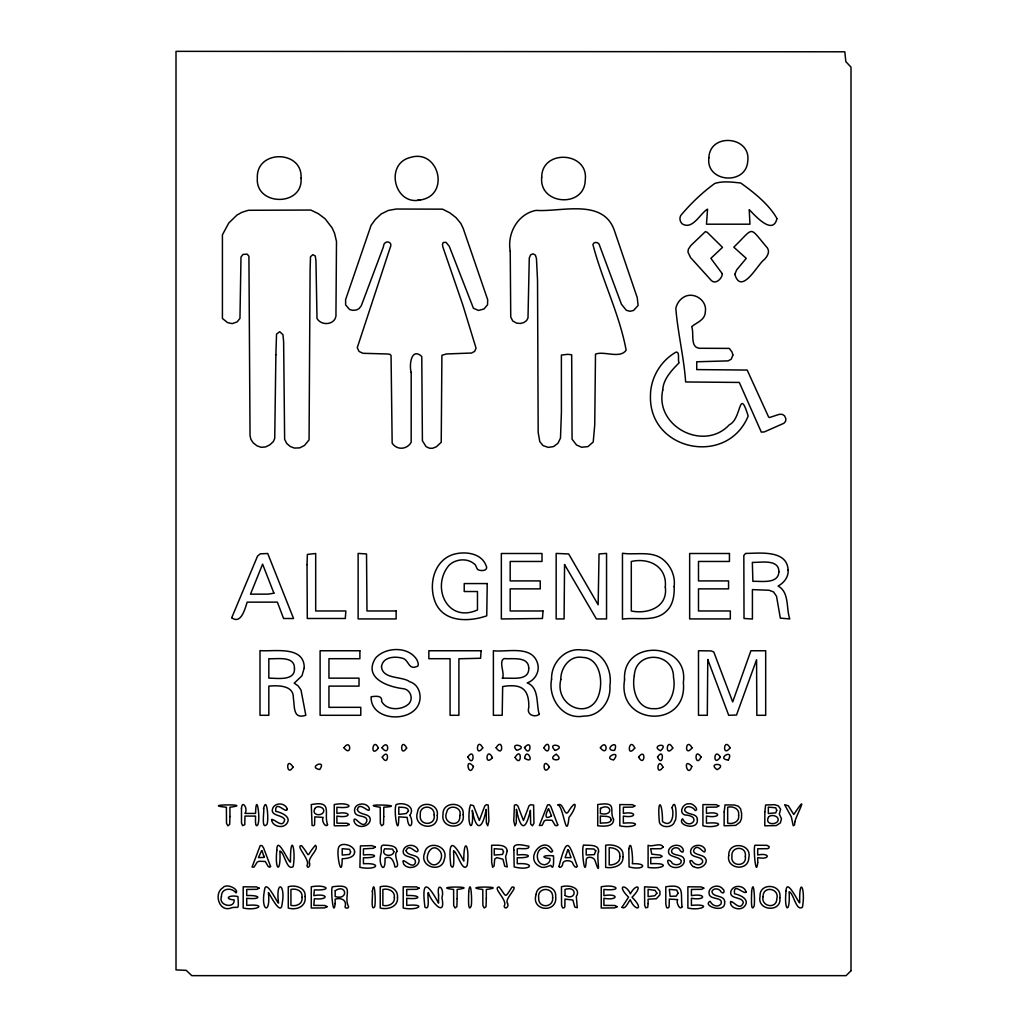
<?xml version="1.0" encoding="UTF-8"?>
<svg xmlns="http://www.w3.org/2000/svg" width="1027" height="1027" viewBox="0 0 1027 1027"><rect width="100%" height="100%" fill="white"/><g stroke="black" fill="none" stroke-linecap="round" stroke-linejoin="round"><path stroke-width="1.5" d="M567.495 850.844L565.107 857.622L571.076 857.622L568.201 849.714L567.495 850.844L567.944 849.765M264.067 856.197C264.761 860.446 261.744 848.816 262.001 851.139M261.654 850.613L258.445 857.622L263.734 857.442M576.288 896.224L577.29 907.74L574.773 907.021L572.899 900.037L564.991 899.087L564.837 906.777L564.003 907.868L562.539 907.817L561.564 905.249L561.461 886.802C567.392 884.722 581 886.802 576.738 895.891M728.361 759.941C734.716 748.041 715.511 758.683 728.169 760.031M319.833 769.403C327.138 758.773 307.137 766.951 319.423 769.531M614.647 750.326C619.512 737.733 602.464 750.159 614.082 750.48M613.864 759.762C622.067 748.824 601.95 757.913 613.26 759.89M420.261 199.983C450.622 195.464 438.927 148.389 410.261 157.49C384.47 163.884 394.329 205.824 420.261 199.983L417.437 200.278M660.708 750.647C669.912 741.866 649.796 745.371 660.322 750.647M717.295 769.608C728.477 763.369 706.82 762.098 716.885 769.544M556.159 754.28C544.657 760.814 566.339 762.509 556.3 754.306M555.325 750.416C567.751 745.807 545.992 741.584 554.927 750.275M694.393 866.891C700.337 870.691 710.658 862.282 704.15 856.954C701.685 854.58 690.272 854.259 694.496 848.816C699.028 843 705.151 857.442 705.202 849.522C702.429 842.987 690.619 844.399 690.555 851.807C690.606 858.585 702.994 855.619 702.712 861.961C700.722 866.57 693.995 864.888 692.172 860.934C686.306 858.521 693.572 868.406 693.713 866.608M516.902 750.275C529.778 746.668 509.289 741.289 516.106 749.774M568.149 849.676L568.688 850.844M429.44 862.68C436.899 870.062 445.667 856.723 439.402 850.446C431.006 841.434 423.856 858.161 429.029 862.128M524.758 758.375C535.991 765.179 526.53 746.334 524.643 758.042M565.145 895.621C576.301 901.308 577.957 885.223 564.991 889.459L565.081 895.351M327.177 906.636L324.545 907.907L311.271 908.022L311.271 886.802C325.443 884.042 334.391 890.691 314.365 889.895L313.813 895.647C328.126 893.092 329.32 900.23 314.365 898.741L313.813 905.365L324.917 905.48L327.177 906.636M343.981 747.836C351.979 757.913 351.157 737.604 343.994 747.707M375.356 846.967L373.25 848.302L363.43 848.867L363.43 854.977C378.604 853.36 377.82 858.29 363.43 857.712L363.43 863.733C382.981 862.68 376.781 870.755 359.886 867.353L360.438 845.901L371.902 845.619L375.356 846.967M382.005 747.836C389.99 757.913 389.169 737.604 382.005 747.707M406.101 850.844C407.783 856.582 418.644 853.758 419.119 860.754C418.464 868.046 407.77 869.728 403.752 864.221C399.85 853.578 412.572 871.422 415.46 862.603C416.115 854.939 402.019 858.829 403.264 850.728C404.741 843.796 415.948 843.526 418.092 850.125C417.219 856.338 408.926 841.716 406.101 850.844M411.198 372.403L411.172 442.29C407.039 449.672 396.833 450.404 392.16 443.138L391.056 355.47L389.99 354.366L386.909 353.956L362.929 353.301L359.065 351.439L357.242 347.729L390.106 247.815C393.611 241.152 383.687 239.355 383.443 246.737L361.324 305.661L359.116 308.588L356.574 309.936L352.685 310.359L349.539 309.486L345.637 304.916L345.598 299.666L371.119 225.247L375.523 219.303L381.261 213.911L388.424 210.419L396.242 209.033L442.547 209.161L449.8 212.833L455.988 217.608L460.789 223.398L463.138 228.238L487.697 299.756L487.53 304.788L484.012 308.986L478.492 310.436L473.421 308.254L449.261 246.262L446.039 242.359L443.407 242.436L442.509 243.938L442.778 246.711L462.83 304.993L476.053 348.179L474.654 351.362L471.611 353.031L446.463 353.956L441.905 355.303L441.225 442.29L436.398 446.771L432.495 448.311L429.389 448.196L426.051 446.578L422.405 440.776L421.776 356.459C411.057 346.792 409.041 365.638 411.198 372.403M438.568 894.915L438.555 903.157C426.282 880.357 421.661 881.679 424.947 907.188C430.993 911.668 426.513 892.001 428.413 892.553C430.3 900.872 446.283 919.139 441.918 897.637C444.948 887.931 436.552 881.192 438.568 894.915M552.577 851.049C550.652 855.363 546.98 845.028 542.769 848.097C535.593 849.855 535.529 862.295 542.436 864.452C546.107 866.056 551.037 861.871 549.946 858.546C538.507 857.16 545.363 854.836 553.502 855.863C553.502 855.953 554.452 872.655 550.831 865.376C548.302 865.889 543.013 869.253 539.419 866.21C523.603 857.904 544.836 833.95 552.577 851.049M557.931 804.988C563.618 805.99 566.262 842.602 568.997 817.428C577.392 806.85 577.264 796.978 568.047 812.126C564.439 817.056 563.322 801.805 557.982 804.873M600.371 747.836C608.343 757.913 607.548 737.604 600.371 747.707M634.84 805.848L632.85 807.106L623.35 807.235L623.35 813.423C637.01 810.752 636.997 818.635 623.35 816.08L623.35 823.153C644.763 821.356 634.044 829.02 619.807 825.798L619.807 804.577L632.324 804.693L634.84 805.848M788.094 570.024C788.749 576.956 783.909 582.925 778.081 586.032C789.635 592.297 785.963 608.241 789.776 618.922L780.34 618.151L776.528 596.289L773.562 591.937L769.133 590.255L752.419 589.601L752.419 619.024L744.023 618.485L743.83 555.491L745.615 553.425C758.812 553.373 787.234 549.406 788.094 570.024M307.022 564.619L307.291 618.485L345.303 618.485L345.855 610.975L315.687 610.975L315.687 553.502L307.368 554.413L307.022 564.619M453.639 850.998C453.266 850.69 455.385 873.412 450.789 865.479C448.324 842.808 451.302 837.005 463.768 861.062C463.755 834.412 470.032 847.416 467.144 865.568C462.509 873.553 457.054 851.139 453.639 850.998M510.226 251.05L510.74 317.022L512.743 320.976L516.517 323.081L520.214 323.479L523.821 322.568L526.556 320.591L527.994 317.985L529.277 258.008L530.625 254.824L533.052 253.81L535.388 255.107L536.453 258.509L537.532 280.243L538.174 432.483L539.804 441.636L543.065 445.628L548.341 447.387L553.63 446.552L557.956 443.253L560.485 438.118L561.41 412.507L561.384 355.034L567.905 354.328L571.68 354.777L572.065 439.197L576.519 444.986L581.629 447.246L587.957 446.604L593.221 441.995L594.736 424.947L595.493 354.148C604.03 350.669 619.884 359.142 626.136 350.207C619.499 314.069 602.117 280.076 592.913 244.542C593.85 241.101 599.319 242.09 599.614 245.594L621.438 304.249L626.354 310.321L630.064 311.271L633.569 310.436L638.101 305.468L637.253 297.702L614.403 230.587C603.273 197.954 561.243 212.165 536.145 210.381C517.942 213.68 506.966 233.373 510.226 251.05M595.776 850.792L594.389 854.618L586.212 854.977L586.212 848.79L593.863 848.982L595.776 850.792M270.563 866.313L269.742 867.237L268.227 866.531L265.248 861.486L259.022 861.242L257.225 862.077L254.028 867.135L252.039 867.07L260.216 845.606L262.039 845.619L263.605 847.994L270.563 866.377M516.44 809.443L516.273 823.089L514.951 825.798L513.77 820.945L514.437 805.104L516.234 804.629L517.89 805.938L523.449 820.496L529.059 805.72L530.574 804.783L533.616 805.027L533.95 823.153L532.5 825.785L530.664 824.013L530.407 810.329C525.426 832.306 520.317 829.431 516.44 809.443M613.555 819.302C613.953 827.505 602.746 826.196 597.714 825.798L597.714 804.577C618.447 801.342 608.6 810.393 613.555 819.302M241.461 808.583L241.525 823.025L242.577 825.644L244.76 824.668L244.965 816.08L255.569 816.08C255.762 815.117 254.465 829.367 257.764 824.835C260.819 818.827 256.159 790.302 255.569 813.423L244.965 813.423C248.444 808.634 241.897 799.122 241.461 808.583M263.567 808.583C264.812 808.133 260.653 830.83 266.738 824.553C269.048 822.576 267.059 794.295 263.567 808.583M264.452 890.756C260.396 911.154 270.935 915.25 268.394 892.553C268.509 891.68 280.885 917.381 282.053 904.325C286.097 883.759 275.287 879.061 278.561 903.105C277.521 903.67 265.415 877.045 264.452 890.756M275.878 354.803L274.735 438.375L273.336 441.584L269.87 444.819L265.634 446.925L261.307 447.323L257.071 445.872L253.143 442.804L250.845 439.222L250.036 435.589L248.919 256.262L247.173 254.131L243.001 254.439L240.998 257.032L239.959 318.396L237.096 321.926L232.166 323.621L227.583 322.606L222.423 318.486L222.423 234.798L228.764 223.026L236.852 215.169L241.82 212.345L248.354 210.291L310.822 210.047L318.37 213.706L325.135 218.802L332.157 227.968L334.545 233.232L336.497 241.461L335.957 313.556C337.126 324.391 322.029 326.997 317.009 318.486L315.957 260.974L315.302 256.018L312.888 254.709L310.501 256.711L310.103 269.652L309.063 439.903L304.493 445.448L299.666 447.888L294.325 448.054L290.153 446.437L286.687 443.407L284.633 439.299L283.632 341.837L282.951 334.686L279.729 331.708L276.533 334.096L275.878 354.803M354.636 851.974C354.431 857.879 346.535 858.508 342.209 858.752C341.901 881.641 335.585 852.294 338.974 846.723C341.644 841.678 354.867 845.657 354.636 851.974M406.666 748.003C399.606 758.709 400.414 736.205 406.666 748.003M469.557 808.21C466.861 827.89 474.089 833.757 472.304 810.329C476.284 832.024 482.459 829.662 486.156 809.443L486.4 823.076L487.735 825.798L488.916 820.945L488.249 805.104L486.451 804.629L484.795 805.938L479.301 820.483L473.473 805.617L470.507 804.886L469.557 808.21M496.118 747.772C503.962 758.927 503.025 736.051 496.118 747.772M513.872 850.061L514.168 866.904C531.164 871.294 536.248 862.462 517.261 863.733L517.261 857.712C531.896 858.354 532.153 853.373 517.261 854.977L517.261 848.867C518.712 847.699 530.343 850.497 528.815 846.132C524.694 845.876 511.908 841.318 513.872 850.061M539.239 714.356C534.939 717.732 526.196 714.985 528.789 707.526C529.303 688.424 520.959 683.52 502.665 686.562L502.19 715.293L493.384 715.293L493.384 650.759C506.966 652.363 532.089 644.828 537.583 663.378C540.048 671.427 535.054 680.233 527.21 682.916C539.432 687.589 536.068 704.111 539.239 714.356M543.886 747.759C550.588 758.812 550.639 736.154 543.886 747.759M786.053 890.935C783.768 912.515 790.482 913.966 789.108 891.77C793.614 892.733 796.053 911.925 802.434 907.213C805.759 889.138 799.096 874.953 799.712 902.874C798.454 902.849 786.592 877.084 786.053 890.935M229.932 816.516L229.676 824.424L227.878 825.772L226.505 823.333L226.402 807.235C198.185 804.475 255.941 803.807 229.932 807.235L229.932 816.516M276.841 850.215C274.543 870.909 281.116 874.311 279.883 850.998C284.402 851.948 286.764 871.499 293.196 866.595C296.212 848.507 290.217 831.549 290.487 862.128C288.382 862.372 276.854 834.335 276.841 850.215M383.764 816.516L383.495 824.424L381.608 825.747L380.337 823.333L380.221 807.235C354.289 803.473 411.211 805.258 383.764 807.235L383.764 816.516M457.143 898.741L456.874 906.636L455.089 907.984L453.703 905.544L453.6 889.459C428.4 886.391 482.331 886.147 457.143 889.459L457.143 898.741M486.31 898.741L486.028 906.764L484.166 907.971L482.883 905.544L482.78 889.459C457.631 886.365 511.446 886.211 486.31 889.459L486.31 898.741M507.261 851.088L505.592 856.865L507.261 866.942L504.77 866.223L502.948 859.214L496.811 857.622L494.719 859.047L494.09 865.966L492.652 867.289L491.663 862.308L491.625 845.247C496.516 845.388 506.542 843.822 507.261 851.088M528.751 668.115C529.303 681.992 510.239 677.217 502.229 678.346C505.554 674.405 498.018 661.08 504.218 658.564C511.677 659.411 528.571 655.829 528.751 668.115M541.704 177.299C538.957 205.297 584.799 208.186 585.236 180.02C589.01 151.726 541.717 148.722 541.704 177.299M724.638 901.796C726.153 914.531 701.223 905.557 710.209 901.295C711.839 905.442 717.822 908.035 721.005 903.978C723.521 897.187 712.135 899.716 709.618 895.351C706.127 887.675 717.783 882.912 722.533 888.689C725.293 890.358 724.125 895.005 721.159 892.014C719.747 888.419 713.637 887.495 711.981 891.256C711.968 897.868 724.677 894.517 724.638 901.796M372.313 891.654C373.289 891.731 370.259 911.989 374.457 907.046C376.19 904.89 374.585 875.595 372.313 891.654M468.684 891.654C469.018 891.282 467.272 913.568 470.957 906.546C472.51 904.633 470.918 875.595 468.684 891.654M564.555 564.555L564.093 618.922L556.159 618.922L556.159 553.425L568.663 553.951L598.15 604.787L599.036 553.951L606.546 553.399L606.546 618.922L596.379 618.922L564.555 564.555M598.561 851.884C595.955 855.761 601.912 881.32 594.864 860.125C593.824 857.16 587.149 855.838 586.276 859.201C585.262 882.424 580.948 849.175 583.567 845.016C588.214 845.722 599.421 843.706 598.561 851.884M622.015 907.29C625.392 910.371 628.755 900.82 630.283 899.742C635.058 911.899 645.123 909.986 632.029 897.277C643.775 885.582 635.944 883.117 630.36 893.862C626.213 883.965 615.738 884.478 628.55 897.162L622.028 907.226M672.017 807.684C674.457 814.45 671.992 828.596 662.479 821.523C662.608 801.394 656.959 796.901 659.424 822.524C661.722 828.545 673.828 827.826 674.688 820.997C677.268 821.292 676.151 795.45 672.017 807.684M682.056 906.854C679.681 910.975 675.65 901.565 677.717 899.613L669.322 899.087L669.091 907.008L668.025 907.971L666.639 907.65L665.817 904.017L665.778 886.802C685.792 883.4 680.221 893.041 682.056 906.854M707.77 659.552L707.308 715.293L698.488 715.293L698.488 650.759L711.031 650.887L713.791 651.991L732.7 701.942L750.891 650.759L765.68 650.759L765.68 715.293L756.835 715.293L756.565 659.745L736.513 715.023L728.708 715.293L707.77 659.552M720.376 757.169C712.404 768.042 713.868 746.411 720.376 757.169M751.584 891.654C751.931 891.282 750.172 913.568 753.857 906.546C755.41 904.633 753.818 875.595 751.584 891.654M396.987 851.434C392.494 855.517 401.814 867.391 394.971 866.993C394.021 862.359 391.749 854.721 385.022 858.225C385.741 875.646 377.41 865.093 381.158 852.834C382.018 850.715 379.682 845.593 383.187 845.08C387.628 845.516 396.833 844.707 396.987 851.434M409.914 815.31C414.844 824.476 408.553 832.165 407.193 817.402L398.797 816.863C398.476 840.599 393.225 810.187 396.14 804.577C403.483 801.599 415.935 806.49 409.914 815.31M672.788 748.041C664.546 758.773 666.562 736.077 672.788 748.041M734.818 274.35C741.404 296.161 758.247 263.58 763.895 259.947C766.989 257.122 770.25 252.051 767.413 247.956C748.311 225.799 755.025 226.595 733.792 247.173L746.244 258.355L736.693 269.857L734.818 274.35M764.845 811.895L764.794 825.798L776.284 825.58L780.392 822.858L781.483 818.75L779.288 814.013L780.623 809.276L778.389 805.874L774.486 804.667L765.628 805.001L764.845 811.895M378.398 748.054C369.681 759.235 372.775 736.038 378.398 748.054M634.776 748.054C625.982 759.235 629.23 736.038 634.776 748.054M662.762 390.003C654.52 426.603 704.175 452.124 729.44 424.677C741.674 419.183 738.798 385.818 748.169 416.038C727.373 466.784 649.103 451.007 650.45 396.14C650.361 378.193 660.541 360.785 676.202 352.043C680.285 351.837 677.332 361.068 679.155 362.724C671.851 370.195 663.249 378.899 662.762 390.003M724.176 811.895L724.125 825.798L735.743 825.374L740.108 822.036L741.494 818.558L741.661 813.615L740.557 808.775L738.4 806.246L734.498 805.001L725.036 804.911L724.176 811.895M746.141 892.065C743.869 894.941 732.97 881.679 734.523 893.785C740.159 894.864 750.776 899.652 744.216 906.674C740.082 911.129 729.427 908.15 730.556 901.552C733.522 900.82 740.223 911.912 743.33 902.54C742.303 896.327 729.568 899.626 730.762 891.847C732.61 884.298 744.254 884.799 746.141 892.065M287.316 809.212C286.148 814.321 275.146 799.109 275.672 811.33C281.282 812.421 292.656 816.991 286.238 824.257C281.86 828.879 271.783 825.99 271.59 819.456C274.774 819.007 282.964 829.161 284.71 819.559C282.386 814.424 269.19 816.349 272.938 807.813C275.916 802.036 285.66 803.024 287.316 809.212M684.354 860.652C684.175 868.958 669.27 870.331 667.717 861.717C666.985 858.341 672.005 861.371 672.172 863.232C674.598 865.607 681.671 865.376 681.26 860.908C678.783 855.684 666.703 857.956 668.718 850.086C670.952 843.886 682.069 843.334 683.404 850.433C683.148 854.554 679.99 850.523 678.975 848.738C676.215 846.261 670.079 848.559 671.863 852.641C675.163 856.364 684.149 853.951 684.354 860.652M381.492 666.78C382.622 679.54 402.173 676.01 409.632 681.697C418.541 684.277 421.866 694.637 419.196 702.853C412.34 723.509 370.144 721.288 371.145 696.73C375.51 696.255 382.558 694.997 381.646 701.39C386.537 710.812 401.698 710.491 408.81 703.867C413.676 698.886 410.569 689.605 403.483 688.732C387.718 686.858 363.006 678.025 375.484 658.153C385.446 646.792 408.502 646.034 416.859 659.758C417.835 661.683 419.632 666.446 416.628 666.587C409.08 669.874 408.759 661.349 404.035 658.795C396.371 655.804 382.673 656.356 381.492 666.78M487.234 583.567L486.759 615.802C469.814 621.797 445.05 622.734 435.974 603.799C427.848 586.301 433.33 560.511 453.51 554.362C464.64 551.165 480.88 552.834 485.822 565.004C488.916 569.998 483.255 571.333 479.262 570.216C475.989 569.921 476.836 565.03 474.025 563.72C466.951 557.841 455.706 558.996 449.158 565.145C430.737 586.571 447.04 623.594 477.478 609.948L477.478 591.526L464.217 591.526L464.217 583.567L487.234 583.567M463.164 814.693C465.693 830.432 440.134 829.418 443.048 814.27C442.303 800.867 464.859 801.214 463.164 814.693M657.524 757.015C663.057 769.018 664.803 746.244 657.524 757.015M663.006 767.297C655.098 777.734 657.588 755.307 663.006 767.297M697.372 819.533C698.488 831.164 676.357 825.361 682.531 818.789C689.078 831.626 703.315 815.913 684.804 814.95C678.141 812.537 683.314 802.78 689.322 803.833C692.249 802.472 699.759 810.072 695.189 810.547C693.315 806.76 685.689 804.488 684.56 809.956C686.395 815.464 697.282 812.537 697.372 819.533M732.893 355.008L731.288 359.129L728.169 360.888L696.73 361.774L696.73 369.592L747.181 370.067L768.594 416.988L769.467 417.54L779.275 414.33L782.304 414.356L784.577 415.858L785.848 418.657L785.604 421.25L783.922 423.265L764.319 431.918L761.328 432.136L739.299 382.442L685.638 381.967C683.943 357.422 677.769 332.774 675.83 308.408C676.883 302.991 680.773 298.01 685.985 296.046C695.805 292.49 707.308 301.386 705.318 311.874C705.19 320.154 696.434 322.517 691.71 326.663C694.303 333.223 689.733 347.408 699.554 348.281L729.311 348.397L732.058 352.133L732.893 355.008M776.951 218.533C772.843 236.415 754.049 214.412 749.209 209.636L749.967 224.194L706.473 224.194L707.552 209.161C700.311 213.154 692.904 229.932 682.583 224.104C680.002 222.191 679.142 218.327 680.734 215.516C690.696 203.654 702.275 192.46 714.843 183.435C723.085 180.842 732.29 182.113 740.724 183.011C753.934 192.408 768.992 204.412 776.951 218.533M221.447 896.545C218.032 905.775 234.824 909.113 234.117 899.896C224.168 899.293 228.148 894.517 237.892 896.52C239.06 912.644 238.315 905.108 230.407 908.215C218.982 911.899 213.667 893.374 222.705 887.893C226.415 882.591 239.394 889.421 236.03 892.938C231.73 887.046 221.087 888.124 221.447 896.545M482.754 747.887C474.821 758.645 476.682 736.038 482.754 747.887M327.549 824.63C325.52 828.738 320.925 819.623 323.21 817.402L314.801 816.863L314.583 824.797L313.517 825.747L312.067 825.361L311.271 804.577C333.39 800.303 323.415 813.448 327.549 824.63M507.531 903.349C509.585 906.507 505.079 910.23 504.077 906.315C508.519 900.409 491.728 887.739 499.045 886.892C507.094 896.943 504.09 899.126 512.024 887.071C519.713 885.993 503.898 898.972 507.531 903.349M557.764 824.912L556.827 825.759L555.068 825.31L552.128 820.291L545.953 820.124L544.259 820.92L542.192 825.323L539.368 825.528L547.532 804.911L549.458 804.706L550.896 806.67L557.764 824.912M293.016 767.041C286.405 778.068 285.557 755.089 293.016 767.041M549.394 767.041C542.667 778.042 542.025 755.102 549.394 767.041M648.101 903.593L647.729 907.38L645.636 907.817L644.661 905.249L644.558 886.802L656.792 887.444L659.937 891.231L659.937 894.748L656.343 898.741L648.101 899.177L648.101 903.593M757.721 862.487C755.885 879.664 752.996 845.709 755.076 845.247L766.964 845.324L769.159 846.569L768.864 848.097L767.567 848.661L757.721 848.79L757.721 854.977C770.507 852.436 770.314 860.151 757.721 857.622L757.721 862.487M524.54 747.489C530.214 759.056 533.18 737.656 524.54 747.489M701.056 757.002C695.292 769.146 693.546 746.141 701.056 757.002M357.383 809.558C358.693 815.695 371.671 812.652 370.131 820.727C368.077 827.929 356.01 828.673 353.968 820.997C353.956 813.397 362.942 831.575 366.78 821.215C368.038 814.167 355.149 818.16 354.662 811.497C353.147 803.217 366.369 801.317 369.296 808.288C370.4 815.541 359.514 800.251 357.383 809.558M437.258 815.412C438.837 832.05 412.109 828.327 417.514 812.216C418.746 799.982 439.479 802.819 437.258 815.412M335.136 903.593C333.351 919.55 330.335 887.2 332.491 886.802C356.754 883.181 342.556 895.313 348.602 906.725C348.718 908.561 345.342 908.484 345.008 907.008C347.331 899.999 340.925 897.264 335.136 899.177L335.136 903.593M692.044 747.874C683.841 758.311 685.792 736.449 692.044 747.874M730.056 747.874C721.878 758.337 723.765 736.436 730.056 747.874M309.499 863.206C310.732 866.043 307.42 869.433 306.957 865.556C310.95 860.215 294.621 845.144 301.591 845.67C311.695 857.853 304.647 857.609 315.405 845.247C319.769 849.303 307.445 857.16 309.499 863.206M397.488 897.444C398.36 906.867 387.757 909.973 380.221 908.022L380.221 886.802C387.847 884.632 398.335 888.06 397.488 897.444M473.46 766.437C468.98 779.365 463.87 755.795 473.46 766.437M624.557 679.9C616.791 726.089 688.026 729.478 683.353 682.454C689.168 641.567 621.977 638.486 624.557 679.9M691.826 766.437C687.564 779.377 682.082 755.808 691.826 766.437M314.878 808.557C311.091 815.271 321.412 816.529 323.441 812.152C325.726 807.299 316.534 804.809 314.878 808.557M335.213 890.717L335.136 896.52C348.975 900.718 346.471 883.194 335.213 890.717M768.401 817.338C764.768 824.386 774.936 825.207 777.734 821.356C780.417 815.99 770.674 813.666 768.414 817.248M794.859 821.716L794.526 825.002L793.229 825.747L791.329 816.901L784.628 804.719L788.351 805.81L793.755 814.514C810.162 789.968 796.413 814.989 794.859 821.716M231.717 617.74C241.281 624.994 245.222 607.804 247.173 602.156L277.367 602.13L283.58 618.485L293.555 618.536L267.726 553.502L260.306 553.823L257.546 556.108L231.717 617.74M294.467 668.153C295.404 681.53 276.52 678.025 268.83 678.154L268.83 658.705C276.302 659.295 294.569 655.444 294.467 668.153M611.258 819.61C610.539 824.193 603.26 822.383 600.359 823.243L600.359 815.977C603.247 816.85 610.552 815.014 611.258 819.61M722.366 273.837C722.186 278.458 715.678 284.736 711.454 280.641L690.516 257.495L687.949 252.051L688.398 249.15L690.735 245.633L705.395 231.614L707.231 232.307L722.52 247.366L710.877 258.329L722.366 273.837M459.788 815.618C460.982 828.738 441.533 823.847 446.694 812.293C447.721 803.807 462.83 806.606 459.788 815.618M628.794 848.893L629.089 866.904C643.441 870.896 649.18 862.988 632.247 863.733C633.287 863.129 631.489 835.927 628.794 848.893M663.134 847.018L661.106 848.7L650.643 848.79L651.773 854.169L660.22 855.093L662.248 856.338L660.22 857.506L650.759 857.622L650.759 863.733C671.491 862.59 663.481 869.651 648.101 867.417L648.101 845.247C651.606 847.48 661.054 841.986 663.134 847.018M708.874 157.837C705.69 182.511 746.154 185.605 747.733 161.329C751.353 136.103 709.773 132.316 708.874 157.837M745.345 856.428C747.04 867.135 730.39 866.929 731.943 856.518C730.518 845.953 746.924 845.401 745.345 856.428M779.827 897.598C782.189 912.849 756.771 911.065 760.044 896.468C759.146 882 782.356 883.99 779.827 897.598M394.368 897.405C395.151 903.747 388.193 906.751 382.878 905.365L382.878 889.459C388.193 888.073 395.151 891.077 394.368 897.405M515.053 757.413C521.767 768.735 522.255 745.486 515.053 757.413M560.819 679.476C553.964 707.564 592.656 722.148 599.524 692.185C602.875 679.258 599.19 657.652 582.322 657.383C569.703 655.187 560.575 667.948 560.819 679.476M434.151 814.847C436.141 826.209 418.644 826.093 420.3 815.079C419.029 804.449 434.691 804.667 434.151 814.847M551.576 679.168C547.815 698.347 562.796 720.107 583.76 716.076C599.768 716.461 611.142 701.146 609.871 685.92C612.721 669.052 601.629 648.884 582.745 650.091C565.697 647.036 550.986 662.62 551.576 679.168M738.618 815.194C739.812 821.639 732.97 824.514 727.668 823.153L727.668 807.235C732.97 805.861 739.812 808.75 738.618 815.194M301.052 178.223C303.17 206.876 255.132 206.132 257.341 177.928C256.108 149.39 302.914 149.852 301.052 178.223M301.989 897.405C303.119 903.863 296.238 906.713 290.936 905.365L290.936 889.459C296.238 888.098 303.119 890.961 301.989 897.405M350.605 851.884L349.616 854.413L342.209 855.067L342.209 848.687L349.616 849.342L350.605 851.884M763.061 896.687C760.776 906.7 776.682 909.434 776.836 898.83C779.763 888.15 762.791 885.39 763.061 896.687M776.733 810.329L775.732 812.87L768.337 813.525L768.337 807.132L775.732 807.787L776.733 810.329M304.249 667.884L301.989 675.74L294.223 683.212L298.023 685.792L300.988 689.99L305.828 715.293C292.605 719.568 294.877 706.73 293.337 698.001C293.863 684.893 277.585 685.407 268.83 686.113L268.83 715.293L259.998 715.293L259.998 650.605C273.593 651.863 304.351 645.136 304.249 667.884M305.083 896.507C306.572 906.443 296.675 910.59 288.279 908.022L288.279 886.802C295.057 884.517 306.213 887.726 305.083 896.507M467.863 757.002C474.204 769.287 475.308 746.128 467.863 757.002M552.629 897.547C553.887 908.022 538.058 908.651 538.687 897.983C536.89 886.917 553.707 886.558 552.629 897.547M619.807 856.3C620.68 862.359 614.3 865.235 609.204 864.927L609.204 847.75C614.236 847.493 620.667 850.266 619.807 856.3M424.549 853.18C419.042 867.109 442.034 873.515 444.332 859.227C449.39 845.67 426.937 839.2 424.549 853.18M503.551 851.884L502.485 854.425L494.269 855.067L494.269 848.687L502.485 849.329L503.551 851.884M600.448 808.39L600.359 813.525C614.441 816.76 611.181 802.228 600.448 808.39M622.978 856.698C623.723 865.851 612.849 868.714 605.66 867.353L605.66 845.247C613.299 843.963 624.403 846.761 622.978 856.698M492.434 757.631C484.012 767.387 486.503 745.82 492.434 757.631M536.107 894.44C530.612 911.54 557.815 913.568 555.671 896.494C556.75 884.542 537.147 882.758 536.107 894.44M674.161 586.661C674.469 595.506 673.044 605.365 666.035 611.54C654.52 622.452 636.509 616.932 622.465 619.153L622.465 553.245C635.841 555.312 652.53 550.164 663.763 560.126C671.363 566.583 675.394 576.712 674.161 586.661M408.476 811.022L406.217 813.538L398.797 814.398L398.797 807.132C401.557 807.633 408.335 806.465 408.476 811.022M656.895 893.195L654.777 895.737L648.101 896.622L648.101 889.356L655.085 890.383L656.895 893.195M678.051 893.233L676.228 896.122L670.13 896.34L669.322 889.356L676.78 890.062L678.051 893.233M393.867 851.742C393.251 857.352 380.093 856.428 384.65 848.79L392.507 849.111L393.867 851.742M728.734 855.478C725.948 869.073 748.401 871.859 748.773 857.93C752.393 843.424 728.22 840.612 728.734 855.478M382.249 757.104C388.488 768.401 389.913 746.668 382.249 757.104M638.627 757.104C644.866 768.401 646.291 746.668 638.627 757.104M665.303 587.097C668.102 606.983 647.742 614.493 631.297 610.975L631.297 561.461C649.616 557.443 667.203 566.853 665.303 587.097M273.927 593.195L268.381 594.12L250.498 594.171L262.604 564.144L273.927 593.195M778.915 571.757C778.389 584.453 760.737 580.884 752.868 581.359L752.355 562.347C760.121 562.809 778.954 558.534 778.915 571.757M551.512 815.926C543.309 820.701 546.12 813.063 548.508 808.608L551.512 815.926M634.288 675.959C631.618 689.451 637.151 709.49 654.071 708.681C670.092 709.657 676.151 690.491 673.507 677.525C673.994 651.927 635.354 649.834 634.288 675.959M259.112 888.124L256.994 889.331L246.737 889.459L246.737 895.557C261.397 894.915 261.654 899.896 246.737 898.291L246.737 905.365C268.175 903.58 257.366 911.206 243.194 908.022L243.194 886.802L256.468 886.917L259.112 888.124M419.132 888.124L417.001 889.331L406.743 889.459L406.743 895.557C421.327 894.876 421.725 899.896 406.743 898.291L406.743 905.365C428.182 903.542 417.321 911.206 403.213 908.022L403.213 886.802L416.487 886.917L419.132 888.124M558.958 866.544C559.612 868.714 562.488 866.12 562.526 864.734C562.372 859.74 569.638 859.881 572.36 862.308C572.54 863.823 575.8 869.548 577.341 866.39C568.74 842.602 567.199 834.81 558.97 866.454M617.163 906.687L614.518 907.907L601.244 908.022L601.244 886.802C616.123 883.708 623.967 891.333 603.902 889.459L603.902 895.647C618.832 892.964 618.729 900.936 603.902 898.291L603.902 905.365L614.903 905.48L617.163 906.687M703.79 888.124L701.672 889.331L691.415 889.459L691.415 895.647C706.358 892.976 706.242 900.859 691.415 898.291L691.415 905.365C712.854 903.542 701.993 911.206 687.885 908.022L687.885 886.802L701.159 886.917L703.79 888.124M718.823 805.913L716.705 807.106L706.448 807.235L706.448 813.423C721.378 810.727 721.275 818.737 706.448 816.08L706.448 823.153C727.848 821.33 717.116 829.046 702.917 825.798L702.917 804.577L716.191 804.693L718.823 805.913M349.283 824.476L346.779 825.682L334.25 825.798L334.25 804.577C349.129 801.471 356.972 809.135 336.907 807.235L336.907 813.423C351.799 810.765 351.812 818.673 336.907 816.08L336.907 823.153L347.165 823.269L349.283 824.476M481.111 650.759L480.572 658.268L458.902 658.769L458.902 715.293L450.07 715.293L450.07 658.705L428.85 658.705L428.85 650.759L481.111 650.759M543.001 610.975L542.449 618.485L501.343 618.96L501.343 553.502L542.012 553.502L542.012 561.461L510.188 561.461L510.188 580.91L540.241 580.91L540.241 588.869L510.188 588.869L510.188 610.975L543.001 610.975M850.998 970.746L846.094 975.65L191.779 975.65L186.208 970.348L176.002 969.899L176.002 51.35L844.81 51.799L845.837 61.659L850.998 67.114L850.998 970.746M729.44 553.502L689.656 553.502L689.656 618.922L730.313 618.922L730.313 610.975L698.488 610.975L698.488 588.869L728.554 588.869L728.554 580.91L698.488 580.91L698.488 561.461L729.44 561.461L729.44 553.502M396.14 610.975L366.986 610.975L366.523 553.951L358.128 553.412L358.128 618.922L396.14 618.922L396.14 610.975M359.886 650.759L320.103 650.759L320.103 715.293L360.772 715.293L360.772 707.333L328.948 707.333L328.948 686.113L359.014 686.113L359.014 678.154L328.948 678.154L328.948 658.705L359.886 658.705L359.886 650.759"/></g></svg>
